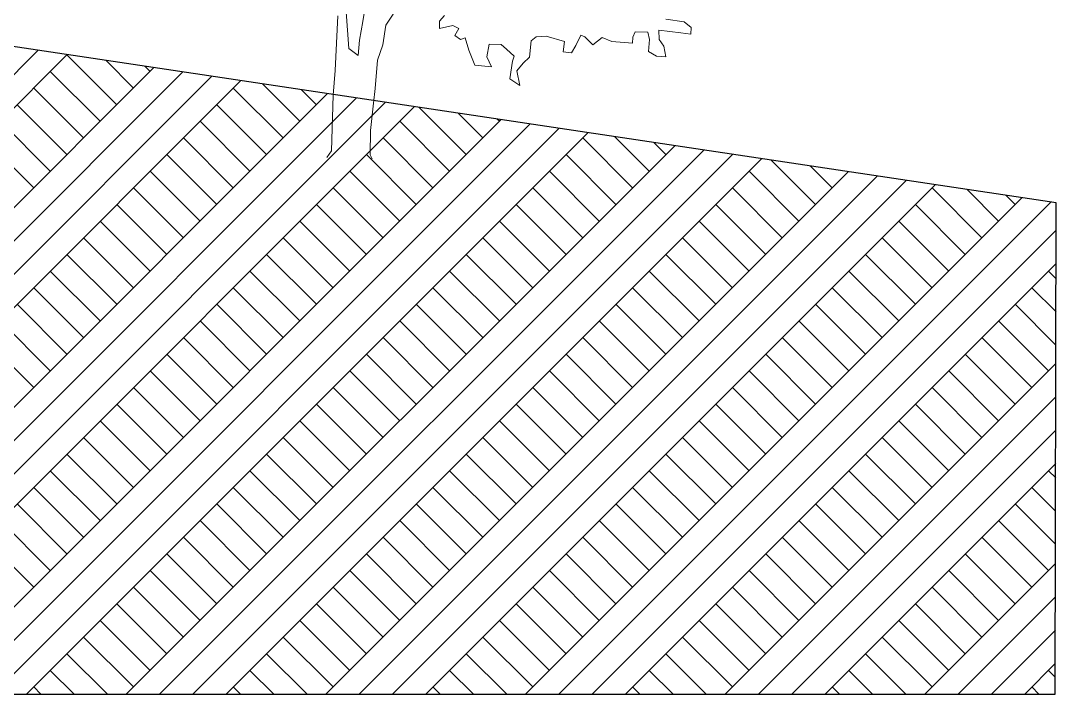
# Model space of a CAD drawing. Header units: millimetres. Extents: x -242231 to 419123, y -2399 to 525285.
# Drawn here: x -199719 to -193997, y 41923 to 45650 of the extents above; entities that cross this region are included whole.
import ezdxf

# ---------------------------------------------------------------- set-up
doc = ezdxf.new("R2010")
doc.units = ezdxf.units.MM

msp = doc.modelspace()

# ---------------------------------------------------------------- linework, layer by layer
at = {"linetype": 'Continuous'}
for p, q in [((-193996.975, 44643.361), (-212143.888, 47367.004)), ((-194002.999, 41929.66), (-193996.975, 44643.361)), ((-241594.239, 41923.199), (-194002.999, 41929.66))]:
    msp.add_line(p, q, dxfattribs=at)
at = {"color": 251, "linetype": 'Continuous', "lineweight": 15}
for p, q in [((-197928.075, 45798.276), (-197906.576, 45497.292)), ((-197828.219, 45645.805), (-197811.53, 45746.791)), ((-197623.133, 45746.226), (-197701.49, 45625.72)), ((-197982.388, 45375.089), (-197967.678, 45676.638)), ((-197377.617, 45679.53), (-197405.4, 45648.273)), ((-197847.173, 45543.685), (-197828.219, 45645.805)), ((-197701.49, 45625.72), (-197718.745, 45516.529)), ((-197405.4, 45648.273), (-197404.686, 45606.859)), ((-197404.686, 45606.859), (-197330.895, 45624.717)), ((-197330.895, 45624.717), (-197298.378, 45607.062)), ((-197298.378, 45607.062), (-197320.452, 45568.63)), ((-196053.758, 45643.387), (-196155.155, 45658.692)), ((-196013.833, 45612.456), (-196053.758, 45643.387)), ((-196016.239, 45575.342), (-196013.833, 45612.456)), ((-197320.452, 45568.63), (-197289.404, 45546.542)), ((-197289.404, 45546.542), (-197262.844, 45555.452)), ((-197262.844, 45555.452), (-197242.044, 45487.571)), ((-196898.116, 45538.426), (-196870.107, 45562.104)), ((-196870.107, 45562.104), (-196815.483, 45565.16)), ((-196815.483, 45565.16), (-196713.549, 45535.824)), ((-196651.494, 45513.794), (-196623.547, 45569.954)), ((-196623.547, 45569.954), (-196602.12, 45560.399)), ((-196602.12, 45560.399), (-196558.011, 45516.303)), ((-196558.011, 45516.303), (-196505.405, 45558.367)), ((-196505.405, 45558.367), (-196452.206, 45534.845)), ((-196338.499, 45526.202), (-196337.087, 45560.164)), ((-196337.087, 45560.164), (-196323.855, 45589.719)), ((-196323.855, 45589.719), (-196254.454, 45586.897)), ((-196254.454, 45586.897), (-196244.043, 45547.052)), ((-196190.889, 45547.153), (-196193.938, 45597.348)), ((-196193.938, 45597.348), (-196071.361, 45582.816)), ((-196071.361, 45582.816), (-196016.239, 45575.342)), ((-197906.576, 45497.292), (-197854.527, 45458.821)), ((-197854.527, 45458.821), (-197847.173, 45543.685)), ((-197718.745, 45516.529), (-197748.165, 45432.514)), ((-197143.048, 45450.848), (-197131.369, 45520.265)), ((-197131.369, 45520.265), (-197063.447, 45518.918)), ((-197063.447, 45518.918), (-197035.346, 45493.87)), ((-197035.346, 45493.87), (-196992.452, 45454.087)), ((-196908.28, 45448.341), (-196898.116, 45538.426)), ((-196713.549, 45535.824), (-196721.238, 45478.101)), ((-196676.516, 45472.405), (-196651.494, 45513.794)), ((-196452.206, 45534.845), (-196338.499, 45526.202)), ((-196244.043, 45547.052), (-196249.823, 45480.599)), ((-196164.98, 45510.29), (-196190.889, 45547.153)), ((-196155.271, 45451.248), (-196164.98, 45510.29)), ((-197242.044, 45487.571), (-197209.404, 45404.95)), ((-197117.149, 45394.751), (-197143.048, 45450.848)), ((-196992.452, 45454.087), (-197002.543, 45426.007)), ((-196943.504, 45415.589), (-196908.28, 45448.341)), ((-196721.238, 45478.101), (-196676.516, 45472.405)), ((-196249.823, 45480.599), (-196205.477, 45454.105)), ((-196205.477, 45454.105), (-196155.271, 45451.248)), ((-197748.165, 45432.514), (-197760.045, 45276.647)), ((-197209.404, 45404.95), (-197117.149, 45394.751)), ((-197002.543, 45426.007), (-197016.435, 45328.766)), ((-196978.233, 45373.914), (-196943.504, 45415.589)), ((-197993.137, 45239.873), (-197982.388, 45375.089)), ((-197016.435, 45328.766), (-196961.137, 45291.731)), ((-196961.137, 45291.731), (-196978.233, 45373.914)), ((-197760.045, 45276.647), (-197770.23, 45195.178)), ((-198002.19, 44931.535), (-197993.137, 45239.873)), ((-197770.23, 45195.178), (-197786.071, 45043.555)), ((-197786.071, 45043.555), (-197788.899, 44909.47)), ((-198028.215, 44894.195), (-198002.19, 44931.535)), ((-197788.899, 44909.47), (-197777.018, 44887.406))]:
    msp.add_line(p, q, dxfattribs=at)
at = {"color": 251, "linetype": 'Continuous', "lineweight": 25}
for p, q in [((-203181.201, 41928.414), (-199622.002, 45487.613)), ((-202997.328, 41928.439), (-199462.147, 45463.621)), ((-199187.808, 45186.416), (-199463.58, 45462.188)), ((-202445.71, 41928.514), (-198982.581, 45391.643)), ((-199095.884, 45278.34), (-199249.204, 45431.66)), ((-199003.96, 45370.264), (-199032.89, 45399.194)), ((-202261.837, 41928.539), (-198822.726, 45367.651)), ((-202077.965, 41928.564), (-198662.87, 45343.658)), ((-201894.092, 41928.589), (-198503.015, 45319.666)), ((-199279.732, 45094.492), (-199555.503, 45370.264)), ((-199371.656, 45002.568), (-199647.427, 45278.34)), ((-198268.569, 45002.568), (-198544.341, 45278.34)), ((-198176.645, 45094.492), (-198383.948, 45301.795)), ((-198084.721, 45186.416), (-198167.634, 45269.329)), ((-201342.474, 41928.664), (-198023.449, 45247.689)), ((-201158.601, 41928.689), (-197863.594, 45223.696)), ((-200974.728, 41928.714), (-197703.738, 45199.704)), ((-200790.856, 41928.739), (-197543.883, 45175.711)), ((-199463.58, 44910.645), (-199739.351, 45186.416)), ((-198360.493, 44910.645), (-198636.265, 45186.416)), ((-197257.407, 44910.645), (-197518.692, 45171.93)), ((-200239.237, 41928.814), (-197064.317, 45103.734)), ((-199555.503, 44818.721), (-199831.275, 45094.492)), ((-198452.417, 44818.721), (-198728.189, 45094.492)), ((-197349.33, 44818.721), (-197625.102, 45094.492)), ((-197165.483, 45002.568), (-197302.378, 45139.464)), ((-197073.559, 45094.492), (-197086.064, 45106.998)), ((-200055.365, 41928.839), (-196904.462, 45079.742)), ((-199871.492, 41928.864), (-196744.607, 45055.749)), ((-199647.427, 44726.797), (-199923.199, 45002.568)), ((-199687.619, 41928.889), (-196584.751, 45031.757)), ((-198544.341, 44726.797), (-198820.112, 45002.568)), ((-197441.254, 44726.797), (-197717.026, 45002.568)), ((-196338.168, 44726.797), (-196613.939, 45002.568)), ((-196246.244, 44818.721), (-196437.122, 45009.599)), ((-196154.32, 44910.645), (-196220.808, 44977.133)), ((-199136.001, 41928.963), (-196105.185, 44959.779)), ((-198952.128, 41928.988), (-195945.33, 44935.787)), ((-198636.265, 44634.873), (-198912.036, 44910.645)), ((-198768.256, 41929.013), (-195785.475, 44911.794)), ((-198584.383, 41929.038), (-195625.619, 44887.802)), ((-197533.178, 44634.873), (-197808.95, 44910.645)), ((-196430.092, 44634.873), (-196705.863, 44910.645)), ((-195327.005, 44634.873), (-195571.866, 44879.734)), ((-198728.189, 44542.949), (-199003.96, 44818.721)), ((-198032.765, 41929.113), (-195146.053, 44815.825)), ((-197625.102, 44542.949), (-197900.874, 44818.721)), ((-196522.015, 44542.949), (-196797.787, 44818.721)), ((-195418.929, 44542.949), (-195694.701, 44818.721)), ((-195235.081, 44726.797), (-195355.552, 44847.268)), ((-197848.892, 41929.138), (-194986.198, 44791.832)), ((-197665.019, 41929.163), (-194826.343, 44767.84)), ((-198820.112, 44451.025), (-199095.884, 44726.797)), ((-197717.026, 44451.025), (-197992.798, 44726.797)), ((-197481.147, 41929.188), (-194666.487, 44743.847)), ((-196613.939, 44451.025), (-196889.711, 44726.797)), ((-195510.853, 44451.025), (-195786.624, 44726.797)), ((-194407.766, 44451.025), (-194683.538, 44726.797)), ((-194315.842, 44542.949), (-194490.296, 44717.403)), ((-198912.036, 44359.101), (-199187.808, 44634.873)), ((-197808.95, 44359.101), (-198084.721, 44634.873)), ((-196705.863, 44359.101), (-196981.635, 44634.873)), ((-196929.528, 41929.263), (-194186.921, 44671.87)), ((-196745.656, 41929.288), (-194027.066, 44647.878)), ((-195602.777, 44359.101), (-195878.548, 44634.873)), ((-194499.69, 44359.101), (-194775.462, 44634.873)), ((-194223.919, 44634.873), (-194273.982, 44684.937)), ((-199003.96, 44267.177), (-199279.732, 44542.949)), ((-197900.874, 44267.177), (-198176.645, 44542.949)), ((-196797.787, 44267.177), (-197073.559, 44542.949)), ((-195694.701, 44267.177), (-195970.472, 44542.949)), ((-194591.614, 44267.177), (-194867.386, 44542.949)), ((-196561.783, 41929.313), (-193997.307, 44493.789)), ((-199095.884, 44175.254), (-199371.656, 44451.025)), ((-197992.798, 44175.254), (-198268.569, 44451.025)), ((-196889.711, 44175.254), (-197165.483, 44451.025)), ((-195786.624, 44175.254), (-196062.396, 44451.025)), ((-194683.538, 44175.254), (-194959.31, 44451.025)), ((-199187.808, 44083.33), (-199463.58, 44359.101)), ((-198084.721, 44083.33), (-198360.493, 44359.101)), ((-196981.635, 44083.33), (-197257.407, 44359.101)), ((-195878.548, 44083.33), (-196154.32, 44359.101)), ((-194775.462, 44083.33), (-195051.233, 44359.101)), ((-196377.91, 41929.338), (-193997.716, 44309.532)), ((-199279.732, 43991.406), (-199555.503, 44267.177)), ((-198176.645, 43991.406), (-198452.417, 44267.177)), ((-197073.559, 43991.406), (-197349.33, 44267.177)), ((-195970.472, 43991.406), (-196246.244, 44267.177)), ((-194867.386, 43991.406), (-195143.157, 44267.177)), ((-193997.903, 44225.01), (-194040.071, 44267.177)), ((-199371.656, 43899.482), (-199647.427, 44175.254)), ((-198268.569, 43899.482), (-198544.341, 44175.254)), ((-197165.483, 43899.482), (-197441.254, 44175.254)), ((-196062.396, 43899.482), (-196338.168, 44175.254)), ((-194959.31, 43899.482), (-195235.081, 44175.254)), ((-193998.311, 44041.57), (-194131.995, 44175.254)), ((-199463.58, 43807.558), (-199739.351, 44083.33)), ((-198360.493, 43807.558), (-198636.265, 44083.33)), ((-197257.407, 43807.558), (-197533.178, 44083.33)), ((-196154.32, 43807.558), (-196430.092, 44083.33)), ((-195051.233, 43807.558), (-195327.005, 44083.33)), ((-193998.718, 43858.129), (-194223.919, 44083.33)), ((-199555.503, 43715.634), (-199831.275, 43991.406)), ((-198452.417, 43715.634), (-198728.189, 43991.406)), ((-197349.33, 43715.634), (-197625.102, 43991.406)), ((-196246.244, 43715.634), (-196522.015, 43991.406)), ((-195143.157, 43715.634), (-195418.929, 43991.406)), ((-194040.071, 43715.634), (-194315.842, 43991.406)), ((-199647.427, 43623.71), (-199923.199, 43899.482)), ((-198544.341, 43623.71), (-198820.112, 43899.482)), ((-197441.254, 43623.71), (-197717.026, 43899.482)), ((-196338.168, 43623.71), (-196613.939, 43899.482)), ((-195235.081, 43623.71), (-195510.853, 43899.482)), ((-194131.995, 43623.71), (-194407.766, 43899.482)), ((-198636.265, 43531.786), (-198912.036, 43807.558)), ((-197533.178, 43531.786), (-197808.95, 43807.558)), ((-196430.092, 43531.786), (-196705.863, 43807.558)), ((-195327.005, 43531.786), (-195602.777, 43807.558)), ((-194223.919, 43531.786), (-194499.69, 43807.558)), ((-195826.292, 41929.413), (-193998.943, 43756.762)), ((-198728.189, 43439.863), (-199003.96, 43715.634)), ((-197625.102, 43439.863), (-197900.874, 43715.634)), ((-196522.015, 43439.863), (-196797.787, 43715.634)), ((-195418.929, 43439.863), (-195694.701, 43715.634)), ((-194315.842, 43439.863), (-194591.614, 43715.634)), ((-198820.112, 43347.939), (-199095.884, 43623.71)), ((-197717.026, 43347.939), (-197992.798, 43623.71)), ((-196613.939, 43347.939), (-196889.711, 43623.71)), ((-195510.853, 43347.939), (-195786.624, 43623.71)), ((-194407.766, 43347.939), (-194683.538, 43623.71)), ((-195642.419, 41929.438), (-193999.352, 43572.505)), ((-198912.036, 43256.015), (-199187.808, 43531.786)), ((-197808.95, 43256.015), (-198084.721, 43531.786)), ((-196705.863, 43256.015), (-196981.635, 43531.786)), ((-195602.777, 43256.015), (-195878.548, 43531.786)), ((-194499.69, 43256.015), (-194775.462, 43531.786)), ((-199003.96, 43164.091), (-199279.732, 43439.863)), ((-197900.874, 43164.091), (-198176.645, 43439.863)), ((-196797.787, 43164.091), (-197073.559, 43439.863)), ((-195694.701, 43164.091), (-195970.472, 43439.863)), ((-194591.614, 43164.091), (-194867.386, 43439.863)), ((-195458.547, 41929.463), (-193999.761, 43388.248)), ((-199095.884, 43072.167), (-199371.656, 43347.939)), ((-197992.798, 43072.167), (-198268.569, 43347.939)), ((-196889.711, 43072.167), (-197165.483, 43347.939)), ((-195786.624, 43072.167), (-196062.396, 43347.939)), ((-194683.538, 43072.167), (-194959.31, 43347.939)), ((-199187.808, 42980.243), (-199463.58, 43256.015)), ((-198084.721, 42980.243), (-198360.493, 43256.015)), ((-196981.635, 42980.243), (-197257.407, 43256.015)), ((-195878.548, 42980.243), (-196154.32, 43256.015)), ((-195274.674, 41929.488), (-194000.17, 43203.992)), ((-194775.462, 42980.243), (-195051.233, 43256.015)), ((-199279.732, 42888.319), (-199555.503, 43164.091)), ((-198176.645, 42888.319), (-198452.417, 43164.091)), ((-197073.559, 42888.319), (-197349.33, 43164.091)), ((-195970.472, 42888.319), (-196246.244, 43164.091)), ((-194867.386, 42888.319), (-195143.157, 43164.091)), ((-194000.347, 43124.367), (-194040.071, 43164.091)), ((-199371.656, 42796.395), (-199647.427, 43072.167)), ((-198268.569, 42796.395), (-198544.341, 43072.167)), ((-197165.483, 42796.395), (-197441.254, 43072.167)), ((-196062.396, 42796.395), (-196338.168, 43072.167)), ((-194959.31, 42796.395), (-195235.081, 43072.167)), ((-194000.754, 42940.926), (-194131.995, 43072.167)), ((-199463.58, 42704.472), (-199739.351, 42980.243)), ((-198360.493, 42704.472), (-198636.265, 42980.243)), ((-197257.407, 42704.472), (-197533.178, 42980.243)), ((-196154.32, 42704.472), (-196430.092, 42980.243)), ((-195051.233, 42704.472), (-195327.005, 42980.243)), ((-194001.161, 42757.486), (-194223.919, 42980.243)), ((-199555.503, 42612.548), (-199831.275, 42888.319)), ((-198452.417, 42612.548), (-198728.189, 42888.319)), ((-197349.33, 42612.548), (-197625.102, 42888.319)), ((-196246.244, 42612.548), (-196522.015, 42888.319)), ((-195143.157, 42612.548), (-195418.929, 42888.319)), ((-194040.071, 42612.548), (-194315.842, 42888.319)), ((-199647.427, 42520.624), (-199923.199, 42796.395)), ((-198544.341, 42520.624), (-198820.112, 42796.395)), ((-197441.254, 42520.624), (-197717.026, 42796.395)), ((-196338.168, 42520.624), (-196613.939, 42796.395)), ((-195235.081, 42520.624), (-195510.853, 42796.395)), ((-194131.995, 42520.624), (-194407.766, 42796.395)), ((-198636.265, 42428.7), (-198912.036, 42704.472)), ((-197533.178, 42428.7), (-197808.95, 42704.472)), ((-196430.092, 42428.7), (-196705.863, 42704.472)), ((-195327.005, 42428.7), (-195602.777, 42704.472)), ((-194223.919, 42428.7), (-194499.69, 42704.472)), ((-194723.056, 41929.563), (-194001.397, 42651.221)), ((-198728.189, 42336.776), (-199003.96, 42612.548)), ((-197625.102, 42336.776), (-197900.874, 42612.548)), ((-196522.015, 42336.776), (-196797.787, 42612.548)), ((-195418.929, 42336.776), (-195694.701, 42612.548)), ((-194315.842, 42336.776), (-194591.614, 42612.548)), ((-198820.112, 42244.852), (-199095.884, 42520.624)), ((-197717.026, 42244.852), (-197992.798, 42520.624)), ((-196613.939, 42244.852), (-196889.711, 42520.624)), ((-195510.853, 42244.852), (-195786.624, 42520.624)), ((-194407.766, 42244.852), (-194683.538, 42520.624)), ((-194539.183, 41929.588), (-194001.806, 42466.964)), ((-198912.036, 42152.928), (-199187.808, 42428.7)), ((-197808.95, 42152.928), (-198084.721, 42428.7)), ((-196705.863, 42152.928), (-196981.635, 42428.7)), ((-195602.777, 42152.928), (-195878.548, 42428.7)), ((-194499.69, 42152.928), (-194775.462, 42428.7)), ((-199003.96, 42061.004), (-199279.732, 42336.776)), ((-197900.874, 42061.004), (-198176.645, 42336.776)), ((-196797.787, 42061.004), (-197073.559, 42336.776)), ((-195694.701, 42061.004), (-195970.472, 42336.776)), ((-194591.614, 42061.004), (-194867.386, 42336.776)), ((-199095.884, 41969.081), (-199371.656, 42244.852)), ((-197992.798, 41969.081), (-198268.569, 42244.852)), ((-196889.711, 41969.081), (-197165.483, 42244.852)), ((-195786.624, 41969.081), (-196062.396, 42244.852)), ((-194683.538, 41969.081), (-194959.31, 42244.852)), ((-194355.31, 41929.613), (-194002.215, 42282.708)), ((-199239.601, 41928.949), (-199463.58, 42152.928)), ((-198136.664, 41929.099), (-198360.493, 42152.928)), ((-197033.727, 41929.249), (-197257.407, 42152.928)), ((-195930.79, 41929.399), (-196154.32, 42152.928)), ((-194827.854, 41929.548), (-195051.233, 42152.928)), ((-199423.424, 41928.924), (-199555.503, 42061.004)), ((-198320.487, 41929.074), (-198452.417, 42061.004)), ((-197217.55, 41929.224), (-197349.33, 42061.004)), ((-196114.613, 41929.374), (-196246.244, 42061.004)), ((-195011.676, 41929.523), (-195143.157, 42061.004)), ((-194171.438, 41929.638), (-194002.624, 42098.451)), ((-194002.79, 42023.724), (-194040.071, 42061.004)), ((-199607.246, 41928.899), (-199647.427, 41969.081)), ((-198504.31, 41929.049), (-198544.341, 41969.081)), ((-197401.373, 41929.199), (-197441.254, 41969.081)), ((-196298.436, 41929.349), (-196338.168, 41969.081)), ((-195195.499, 41929.498), (-195235.081, 41969.081)), ((-194092.562, 41929.648), (-194131.995, 41969.081))]:
    msp.add_line(p, q, dxfattribs=at)

doc.saveas('drawing.dxf')
